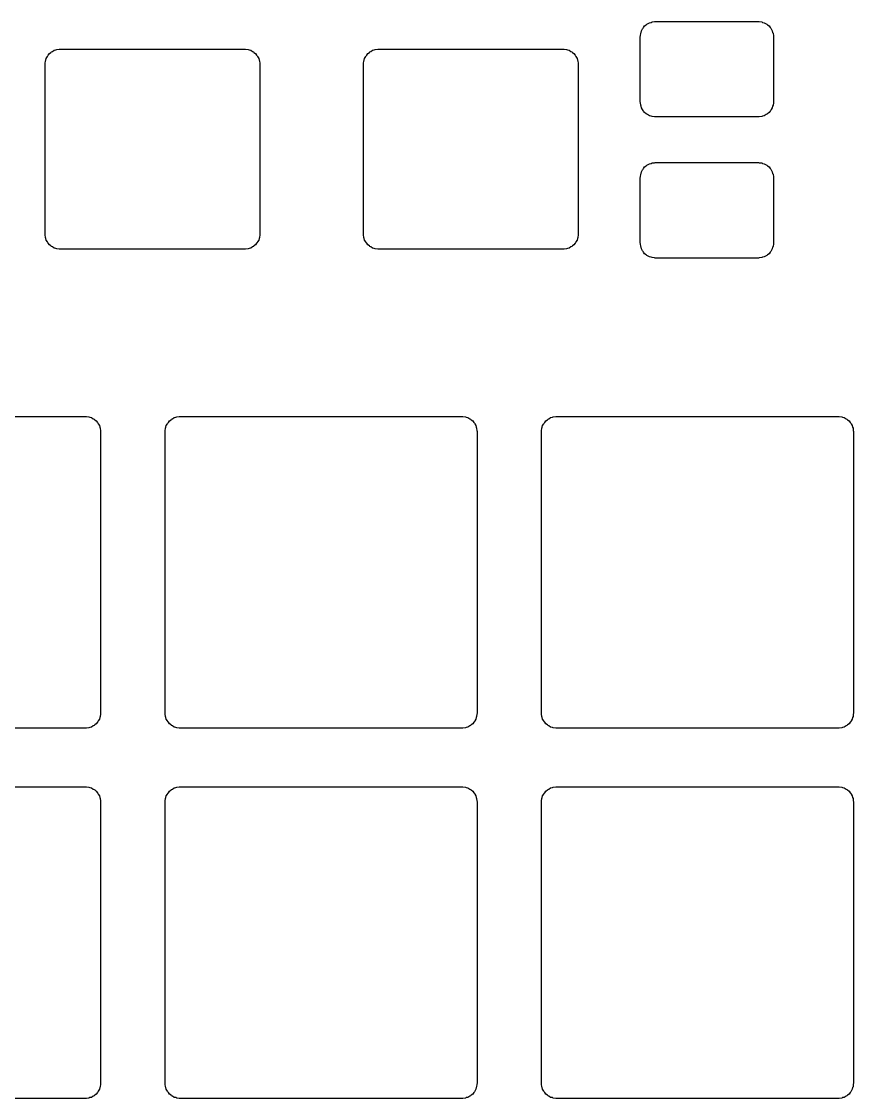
# Model space of a CAD drawing. Extents: x 0.07 to 1.94, y 0.07 to 1.53.
# Drawn here: x 0.951 to 1.393, y 0.15 to 0.723 of the extents above; entities that cross this region are included whole.
import ezdxf

# ---------------------------------------------------------------- set-up
doc = ezdxf.new("R2010")
doc.units = 0
doc.header["$MEASUREMENT"] = 0
doc.layers.add('BLACK', color=7, linetype='CONTINUOUS')

msp = doc.modelspace()

# ---------------------------------------------------------------- linework, layer by layer
at = {"layer": 'BLACK', "linetype": 'CONTINUOUS'}
for p, q in [((1.28309, 0.72144), (1.28353, 0.72163)), ((1.28353, 0.72163), (1.28449, 0.72227)), ((1.28449, 0.72227), (1.28538, 0.72245)), ((1.28538, 0.72245), (1.28584, 0.72266)), ((1.28584, 0.72266), (1.28718, 0.72281)), ((1.28718, 0.72281), (1.2875, 0.72287)), ((1.2875, 0.72287), (1.3425, 0.72287)), ((1.3425, 0.72287), (1.34282, 0.72281)), ((1.34282, 0.72281), (1.34416, 0.72266)), ((1.34416, 0.72266), (1.34462, 0.72245)), ((1.34462, 0.72245), (1.34551, 0.72227)), ((1.34551, 0.72227), (1.34647, 0.72163)), ((1.34647, 0.72163), (1.34691, 0.72144)), ((1.27969, 0.71532), (1.27984, 0.71666)), ((1.27984, 0.71666), (1.28005, 0.71712)), ((1.28005, 0.71712), (1.28023, 0.71801)), ((1.28023, 0.71801), (1.28087, 0.71897)), ((1.28087, 0.71897), (1.28106, 0.71941)), ((1.28106, 0.71941), (1.28136, 0.71971)), ((1.28136, 0.71971), (1.28193, 0.72057)), ((1.28193, 0.72057), (1.28279, 0.72114)), ((1.28279, 0.72114), (1.28309, 0.72144)), ((1.34691, 0.72144), (1.34721, 0.72114)), ((1.34721, 0.72114), (1.34807, 0.72057)), ((1.34807, 0.72057), (1.34864, 0.71971)), ((1.34864, 0.71971), (1.34894, 0.71941)), ((1.34894, 0.71941), (1.34913, 0.71897)), ((1.34913, 0.71897), (1.34977, 0.71801)), ((1.34977, 0.71801), (1.34995, 0.71712)), ((1.34995, 0.71712), (1.35016, 0.71666)), ((1.35016, 0.71666), (1.35031, 0.71532)), ((1.27963, 0.715), (1.27969, 0.71532)), ((1.27963, 0.68), (1.27963, 0.715)), ((1.35031, 0.71532), (1.35037, 0.715)), ((1.35037, 0.715), (1.35037, 0.68)), ((0.96457, 0.70427), (0.96476, 0.70471)), ((0.96476, 0.70471), (0.96506, 0.70501)), ((0.96506, 0.70501), (0.96563, 0.70587)), ((0.96563, 0.70587), (0.96649, 0.70644)), ((0.96649, 0.70644), (0.96679, 0.70674)), ((0.96679, 0.70674), (0.96723, 0.70693)), ((0.96723, 0.70693), (0.96819, 0.70757)), ((0.96819, 0.70757), (0.96908, 0.70775)), ((0.96908, 0.70775), (0.96954, 0.70796)), ((0.96954, 0.70796), (0.97088, 0.70811)), ((0.97088, 0.70811), (0.9712, 0.70817)), ((0.9712, 0.70817), (1.0696, 0.70817)), ((1.0696, 0.70817), (1.06992, 0.70811)), ((1.06992, 0.70811), (1.07126, 0.70796)), ((1.07126, 0.70796), (1.07172, 0.70775)), ((1.07172, 0.70775), (1.07261, 0.70757)), ((1.07261, 0.70757), (1.07357, 0.70693)), ((1.07357, 0.70693), (1.07401, 0.70674)), ((1.07401, 0.70674), (1.07431, 0.70644)), ((1.07431, 0.70644), (1.07517, 0.70587)), ((1.07517, 0.70587), (1.07574, 0.70501)), ((1.07574, 0.70501), (1.07604, 0.70471)), ((1.07604, 0.70471), (1.07623, 0.70427)), ((1.13377, 0.70427), (1.13396, 0.70471)), ((1.13396, 0.70471), (1.13426, 0.70501)), ((1.13426, 0.70501), (1.13483, 0.70587)), ((1.13483, 0.70587), (1.13569, 0.70644)), ((1.13569, 0.70644), (1.13599, 0.70674)), ((1.13599, 0.70674), (1.13643, 0.70693)), ((1.13643, 0.70693), (1.13739, 0.70757)), ((1.13739, 0.70757), (1.13828, 0.70775)), ((1.13828, 0.70775), (1.13874, 0.70796)), ((1.13874, 0.70796), (1.14008, 0.70811)), ((1.14008, 0.70811), (1.1404, 0.70817)), ((1.1404, 0.70817), (1.2388, 0.70817)), ((1.2388, 0.70817), (1.23912, 0.70811)), ((1.23912, 0.70811), (1.24046, 0.70796)), ((1.24046, 0.70796), (1.24092, 0.70775)), ((1.24092, 0.70775), (1.24181, 0.70757)), ((1.24181, 0.70757), (1.24277, 0.70693)), ((1.24277, 0.70693), (1.24321, 0.70674)), ((1.24321, 0.70674), (1.24351, 0.70644)), ((1.24351, 0.70644), (1.24437, 0.70587)), ((1.24437, 0.70587), (1.24494, 0.70501)), ((1.24494, 0.70501), (1.24524, 0.70471)), ((1.24524, 0.70471), (1.24543, 0.70427)), ((0.96333, 0.7003), (0.96339, 0.70062)), ((0.96333, 0.6097), (0.96333, 0.7003)), ((0.96339, 0.70062), (0.96354, 0.70196)), ((0.96354, 0.70196), (0.96375, 0.70242)), ((0.96375, 0.70242), (0.96393, 0.70331)), ((0.96393, 0.70331), (0.96457, 0.70427)), ((1.07623, 0.70427), (1.07687, 0.70331)), ((1.07687, 0.70331), (1.07705, 0.70242)), ((1.07705, 0.70242), (1.07726, 0.70196)), ((1.07726, 0.70196), (1.07741, 0.70062)), ((1.07741, 0.70062), (1.07747, 0.7003)), ((1.07747, 0.7003), (1.07747, 0.6097)), ((1.13253, 0.7003), (1.13259, 0.70062)), ((1.13253, 0.6097), (1.13253, 0.7003)), ((1.13259, 0.70062), (1.13274, 0.70196)), ((1.13274, 0.70196), (1.13295, 0.70242)), ((1.13295, 0.70242), (1.13313, 0.70331)), ((1.13313, 0.70331), (1.13377, 0.70427)), ((1.24543, 0.70427), (1.24607, 0.70331)), ((1.24607, 0.70331), (1.24625, 0.70242)), ((1.24625, 0.70242), (1.24646, 0.70196)), ((1.24646, 0.70196), (1.24661, 0.70062)), ((1.24661, 0.70062), (1.24667, 0.7003)), ((1.24667, 0.7003), (1.24667, 0.6097)), ((1.27969, 0.67968), (1.27963, 0.68)), ((1.27984, 0.67834), (1.27969, 0.67968)), ((1.28005, 0.67788), (1.27984, 0.67834)), ((1.28023, 0.67699), (1.28005, 0.67788)), ((1.28087, 0.67603), (1.28023, 0.67699)), ((1.28106, 0.67559), (1.28087, 0.67603)), ((1.34913, 0.67603), (1.34894, 0.67559)), ((1.34977, 0.67699), (1.34913, 0.67603)), ((1.34995, 0.67788), (1.34977, 0.67699)), ((1.35016, 0.67834), (1.34995, 0.67788)), ((1.35031, 0.67968), (1.35016, 0.67834)), ((1.35037, 0.68), (1.35031, 0.67968)), ((1.28136, 0.67529), (1.28106, 0.67559)), ((1.28193, 0.67443), (1.28136, 0.67529)), ((1.28279, 0.67386), (1.28193, 0.67443)), ((1.28309, 0.67356), (1.28279, 0.67386)), ((1.28353, 0.67337), (1.28309, 0.67356)), ((1.28449, 0.67273), (1.28353, 0.67337)), ((1.28538, 0.67255), (1.28449, 0.67273)), ((1.28584, 0.67234), (1.28538, 0.67255)), ((1.28718, 0.67219), (1.28584, 0.67234)), ((1.2875, 0.67213), (1.28718, 0.67219)), ((1.28773, 0.67213), (1.2875, 0.67213)), ((1.34227, 0.67213), (1.28773, 0.67213)), ((1.3425, 0.67213), (1.34227, 0.67213)), ((1.34282, 0.67219), (1.3425, 0.67213)), ((1.34416, 0.67234), (1.34282, 0.67219)), ((1.34462, 0.67255), (1.34416, 0.67234)), ((1.34551, 0.67273), (1.34462, 0.67255)), ((1.34647, 0.67337), (1.34551, 0.67273)), ((1.34691, 0.67356), (1.34647, 0.67337)), ((1.34721, 0.67386), (1.34691, 0.67356)), ((1.34807, 0.67443), (1.34721, 0.67386)), ((1.34864, 0.67529), (1.34807, 0.67443)), ((1.34894, 0.67559), (1.34864, 0.67529)), ((1.28353, 0.64663), (1.28449, 0.64727)), ((1.28449, 0.64727), (1.28538, 0.64745)), ((1.28538, 0.64745), (1.28584, 0.64766)), ((1.28584, 0.64766), (1.28718, 0.64781)), ((1.28718, 0.64781), (1.2875, 0.64787)), ((1.2875, 0.64787), (1.3425, 0.64787)), ((1.3425, 0.64787), (1.34282, 0.64781)), ((1.34282, 0.64781), (1.34416, 0.64766)), ((1.34416, 0.64766), (1.34462, 0.64745)), ((1.34462, 0.64745), (1.34551, 0.64727)), ((1.34551, 0.64727), (1.34647, 0.64663)), ((1.27969, 0.64032), (1.27984, 0.64166)), ((1.27984, 0.64166), (1.28005, 0.64212)), ((1.28005, 0.64212), (1.28023, 0.64301)), ((1.28023, 0.64301), (1.28087, 0.64397)), ((1.28087, 0.64397), (1.28106, 0.64441)), ((1.28106, 0.64441), (1.28136, 0.64471)), ((1.28136, 0.64471), (1.28193, 0.64557)), ((1.28193, 0.64557), (1.28279, 0.64614)), ((1.28279, 0.64614), (1.28309, 0.64644)), ((1.28309, 0.64644), (1.28353, 0.64663)), ((1.34647, 0.64663), (1.34691, 0.64644)), ((1.34691, 0.64644), (1.34721, 0.64614)), ((1.34721, 0.64614), (1.34807, 0.64557)), ((1.34807, 0.64557), (1.34864, 0.64471)), ((1.34864, 0.64471), (1.34894, 0.64441)), ((1.34894, 0.64441), (1.34913, 0.64397)), ((1.34913, 0.64397), (1.34977, 0.64301)), ((1.34977, 0.64301), (1.34995, 0.64212)), ((1.34995, 0.64212), (1.35016, 0.64166)), ((1.35016, 0.64166), (1.35031, 0.64032)), ((1.27963, 0.64), (1.27969, 0.64032)), ((1.27963, 0.605), (1.27963, 0.64)), ((1.35031, 0.64032), (1.35037, 0.64)), ((1.35037, 0.64), (1.35037, 0.605)), ((0.96339, 0.60938), (0.96333, 0.6097)), ((0.96354, 0.60804), (0.96339, 0.60938)), ((0.96375, 0.60758), (0.96354, 0.60804)), ((0.96393, 0.60669), (0.96375, 0.60758)), ((1.07705, 0.60758), (1.07687, 0.60669)), ((1.07726, 0.60804), (1.07705, 0.60758)), ((1.07741, 0.60938), (1.07726, 0.60804)), ((1.07747, 0.6097), (1.07741, 0.60938)), ((1.13259, 0.60938), (1.13253, 0.6097)), ((1.13274, 0.60804), (1.13259, 0.60938)), ((1.13295, 0.60758), (1.13274, 0.60804)), ((1.13313, 0.60669), (1.13295, 0.60758)), ((1.24625, 0.60758), (1.24607, 0.60669)), ((1.24646, 0.60804), (1.24625, 0.60758)), ((1.24661, 0.60938), (1.24646, 0.60804)), ((1.24667, 0.6097), (1.24661, 0.60938)), ((0.96457, 0.60573), (0.96393, 0.60669)), ((0.96476, 0.60529), (0.96457, 0.60573)), ((0.96506, 0.60499), (0.96476, 0.60529)), ((0.96563, 0.60413), (0.96506, 0.60499)), ((0.96649, 0.60356), (0.96563, 0.60413)), ((0.96679, 0.60326), (0.96649, 0.60356)), ((0.96723, 0.60307), (0.96679, 0.60326)), ((0.96819, 0.60243), (0.96723, 0.60307)), ((0.96908, 0.60225), (0.96819, 0.60243)), ((0.96954, 0.60204), (0.96908, 0.60225)), ((0.97088, 0.60189), (0.96954, 0.60204)), ((0.9712, 0.60183), (0.97088, 0.60189)), ((0.97143, 0.60183), (0.9712, 0.60183)), ((1.06937, 0.60183), (0.97143, 0.60183)), ((1.0696, 0.60183), (1.06937, 0.60183)), ((1.06992, 0.60189), (1.0696, 0.60183)), ((1.07126, 0.60204), (1.06992, 0.60189)), ((1.07172, 0.60225), (1.07126, 0.60204)), ((1.07261, 0.60243), (1.07172, 0.60225)), ((1.07357, 0.60307), (1.07261, 0.60243)), ((1.07401, 0.60326), (1.07357, 0.60307)), ((1.07431, 0.60356), (1.07401, 0.60326)), ((1.07517, 0.60413), (1.07431, 0.60356)), ((1.07574, 0.60499), (1.07517, 0.60413)), ((1.07604, 0.60529), (1.07574, 0.60499)), ((1.07623, 0.60573), (1.07604, 0.60529)), ((1.07687, 0.60669), (1.07623, 0.60573)), ((1.13377, 0.60573), (1.13313, 0.60669)), ((1.13396, 0.60529), (1.13377, 0.60573)), ((1.13426, 0.60499), (1.13396, 0.60529)), ((1.13483, 0.60413), (1.13426, 0.60499)), ((1.13569, 0.60356), (1.13483, 0.60413)), ((1.13599, 0.60326), (1.13569, 0.60356)), ((1.13643, 0.60307), (1.13599, 0.60326)), ((1.13739, 0.60243), (1.13643, 0.60307)), ((1.13828, 0.60225), (1.13739, 0.60243)), ((1.13874, 0.60204), (1.13828, 0.60225)), ((1.14008, 0.60189), (1.13874, 0.60204)), ((1.1404, 0.60183), (1.14008, 0.60189)), ((1.14063, 0.60183), (1.1404, 0.60183)), ((1.23857, 0.60183), (1.14063, 0.60183)), ((1.2388, 0.60183), (1.23857, 0.60183)), ((1.23912, 0.60189), (1.2388, 0.60183)), ((1.24046, 0.60204), (1.23912, 0.60189)), ((1.24092, 0.60225), (1.24046, 0.60204)), ((1.24181, 0.60243), (1.24092, 0.60225)), ((1.24277, 0.60307), (1.24181, 0.60243)), ((1.24321, 0.60326), (1.24277, 0.60307)), ((1.24351, 0.60356), (1.24321, 0.60326)), ((1.24437, 0.60413), (1.24351, 0.60356)), ((1.24494, 0.60499), (1.24437, 0.60413)), ((1.24524, 0.60529), (1.24494, 0.60499)), ((1.24543, 0.60573), (1.24524, 0.60529)), ((1.24607, 0.60669), (1.24543, 0.60573)), ((1.27969, 0.60468), (1.27963, 0.605)), ((1.27984, 0.60334), (1.27969, 0.60468)), ((1.28005, 0.60288), (1.27984, 0.60334)), ((1.28023, 0.60199), (1.28005, 0.60288)), ((1.28087, 0.60103), (1.28023, 0.60199)), ((1.34977, 0.60199), (1.34913, 0.60103)), ((1.34995, 0.60288), (1.34977, 0.60199)), ((1.35016, 0.60334), (1.34995, 0.60288)), ((1.35031, 0.60468), (1.35016, 0.60334)), ((1.35037, 0.605), (1.35031, 0.60468)), ((1.28106, 0.60059), (1.28087, 0.60103)), ((1.28136, 0.60029), (1.28106, 0.60059)), ((1.28193, 0.59943), (1.28136, 0.60029)), ((1.28279, 0.59886), (1.28193, 0.59943)), ((1.28309, 0.59856), (1.28279, 0.59886)), ((1.28353, 0.59837), (1.28309, 0.59856)), ((1.28449, 0.59773), (1.28353, 0.59837)), ((1.28538, 0.59755), (1.28449, 0.59773)), ((1.28584, 0.59734), (1.28538, 0.59755)), ((1.28718, 0.59719), (1.28584, 0.59734)), ((1.2875, 0.59713), (1.28718, 0.59719)), ((1.28773, 0.59713), (1.2875, 0.59713)), ((1.34227, 0.59713), (1.28773, 0.59713)), ((1.3425, 0.59713), (1.34227, 0.59713)), ((1.34282, 0.59719), (1.3425, 0.59713)), ((1.34416, 0.59734), (1.34282, 0.59719)), ((1.34462, 0.59755), (1.34416, 0.59734)), ((1.34551, 0.59773), (1.34462, 0.59755)), ((1.34647, 0.59837), (1.34551, 0.59773)), ((1.34691, 0.59856), (1.34647, 0.59837)), ((1.34721, 0.59886), (1.34691, 0.59856)), ((1.34807, 0.59943), (1.34721, 0.59886)), ((1.34864, 0.60029), (1.34807, 0.59943)), ((1.34894, 0.60059), (1.34864, 0.60029)), ((1.34913, 0.60103), (1.34894, 0.60059)), ((0.835, 0.51287), (0.985, 0.51287)), ((0.985, 0.51287), (0.98532, 0.51281)), ((0.98532, 0.51281), (0.98666, 0.51266)), ((0.98666, 0.51266), (0.98712, 0.51245)), ((0.98712, 0.51245), (0.98801, 0.51227)), ((0.98801, 0.51227), (0.98897, 0.51163)), ((0.98897, 0.51163), (0.98941, 0.51144)), ((0.98941, 0.51144), (0.98971, 0.51114)), ((0.98971, 0.51114), (0.99057, 0.51057)), ((0.99057, 0.51057), (0.99114, 0.50971)), ((0.99114, 0.50971), (0.99144, 0.50941)), ((1.02856, 0.50941), (1.02886, 0.50971)), ((1.02886, 0.50971), (1.02943, 0.51057)), ((1.02943, 0.51057), (1.03029, 0.51114)), ((1.03029, 0.51114), (1.03059, 0.51144)), ((1.03059, 0.51144), (1.03103, 0.51163)), ((1.03103, 0.51163), (1.03199, 0.51227)), ((1.03199, 0.51227), (1.03288, 0.51245)), ((1.03288, 0.51245), (1.03334, 0.51266)), ((1.03334, 0.51266), (1.03468, 0.51281)), ((1.03468, 0.51281), (1.035, 0.51287)), ((1.035, 0.51287), (1.185, 0.51287)), ((1.185, 0.51287), (1.18532, 0.51281)), ((1.18532, 0.51281), (1.18666, 0.51266)), ((1.18666, 0.51266), (1.18712, 0.51245)), ((1.18712, 0.51245), (1.18801, 0.51227)), ((1.18801, 0.51227), (1.18897, 0.51163)), ((1.18897, 0.51163), (1.18941, 0.51144)), ((1.18941, 0.51144), (1.18971, 0.51114)), ((1.18971, 0.51114), (1.19057, 0.51057)), ((1.19057, 0.51057), (1.19114, 0.50971)), ((1.19114, 0.50971), (1.19144, 0.50941)), ((1.22856, 0.50941), (1.22886, 0.50971)), ((1.22886, 0.50971), (1.22943, 0.51057)), ((1.22943, 0.51057), (1.23029, 0.51114)), ((1.23029, 0.51114), (1.23059, 0.51144)), ((1.23059, 0.51144), (1.23103, 0.51163)), ((1.23103, 0.51163), (1.23199, 0.51227)), ((1.23199, 0.51227), (1.23288, 0.51245)), ((1.23288, 0.51245), (1.23334, 0.51266)), ((1.23334, 0.51266), (1.23468, 0.51281)), ((1.23468, 0.51281), (1.235, 0.51287)), ((1.235, 0.51287), (1.385, 0.51287)), ((1.385, 0.51287), (1.38532, 0.51281)), ((1.38532, 0.51281), (1.38666, 0.51266)), ((1.38666, 0.51266), (1.38712, 0.51245)), ((1.38712, 0.51245), (1.38801, 0.51227)), ((1.38801, 0.51227), (1.38897, 0.51163)), ((1.38897, 0.51163), (1.38941, 0.51144)), ((1.38941, 0.51144), (1.38971, 0.51114)), ((1.38971, 0.51114), (1.39057, 0.51057)), ((1.39057, 0.51057), (1.39114, 0.50971)), ((1.39114, 0.50971), (1.39144, 0.50941)), ((0.99144, 0.50941), (0.99163, 0.50897)), ((0.99163, 0.50897), (0.99227, 0.50801)), ((0.99227, 0.50801), (0.99245, 0.50712)), ((0.99245, 0.50712), (0.99266, 0.50666)), ((0.99266, 0.50666), (0.99281, 0.50532)), ((0.99281, 0.50532), (0.99287, 0.505)), ((0.99287, 0.505), (0.99287, 0.355)), ((1.02713, 0.505), (1.02719, 0.50532)), ((1.02713, 0.355), (1.02713, 0.505)), ((1.02719, 0.50532), (1.02734, 0.50666)), ((1.02734, 0.50666), (1.02755, 0.50712)), ((1.02755, 0.50712), (1.02773, 0.50801)), ((1.02773, 0.50801), (1.02837, 0.50897)), ((1.02837, 0.50897), (1.02856, 0.50941)), ((1.19144, 0.50941), (1.19163, 0.50897)), ((1.19163, 0.50897), (1.19227, 0.50801)), ((1.19227, 0.50801), (1.19245, 0.50712)), ((1.19245, 0.50712), (1.19266, 0.50666)), ((1.19266, 0.50666), (1.19281, 0.50532)), ((1.19281, 0.50532), (1.19287, 0.505)), ((1.19287, 0.505), (1.19287, 0.355)), ((1.22713, 0.505), (1.22719, 0.50532)), ((1.22713, 0.355), (1.22713, 0.505)), ((1.22719, 0.50532), (1.22734, 0.50666)), ((1.22734, 0.50666), (1.22755, 0.50712)), ((1.22755, 0.50712), (1.22773, 0.50801)), ((1.22773, 0.50801), (1.22837, 0.50897)), ((1.22837, 0.50897), (1.22856, 0.50941)), ((1.39144, 0.50941), (1.39163, 0.50897)), ((1.39163, 0.50897), (1.39227, 0.50801)), ((1.39227, 0.50801), (1.39245, 0.50712)), ((1.39245, 0.50712), (1.39266, 0.50666)), ((1.39266, 0.50666), (1.39281, 0.50532)), ((1.39281, 0.50532), (1.39287, 0.505)), ((1.39287, 0.505), (1.39287, 0.355)), ((0.99057, 0.34943), (0.98971, 0.34886)), ((0.99114, 0.35029), (0.99057, 0.34943)), ((0.99144, 0.35059), (0.99114, 0.35029)), ((0.99163, 0.35103), (0.99144, 0.35059)), ((0.99227, 0.35199), (0.99163, 0.35103)), ((0.99245, 0.35288), (0.99227, 0.35199)), ((0.99266, 0.35334), (0.99245, 0.35288)), ((0.99281, 0.35468), (0.99266, 0.35334)), ((0.99287, 0.355), (0.99281, 0.35468)), ((1.02719, 0.35468), (1.02713, 0.355)), ((1.02734, 0.35334), (1.02719, 0.35468)), ((1.02755, 0.35288), (1.02734, 0.35334)), ((1.02773, 0.35199), (1.02755, 0.35288)), ((1.02837, 0.35103), (1.02773, 0.35199)), ((1.02856, 0.35059), (1.02837, 0.35103)), ((1.02886, 0.35029), (1.02856, 0.35059)), ((1.02943, 0.34943), (1.02886, 0.35029)), ((1.03029, 0.34886), (1.02943, 0.34943)), ((1.19057, 0.34943), (1.18971, 0.34886)), ((1.19114, 0.35029), (1.19057, 0.34943)), ((1.19144, 0.35059), (1.19114, 0.35029)), ((1.19163, 0.35103), (1.19144, 0.35059)), ((1.19227, 0.35199), (1.19163, 0.35103)), ((1.19245, 0.35288), (1.19227, 0.35199)), ((1.19266, 0.35334), (1.19245, 0.35288)), ((1.19281, 0.35468), (1.19266, 0.35334)), ((1.19287, 0.355), (1.19281, 0.35468)), ((1.22719, 0.35468), (1.22713, 0.355)), ((1.22734, 0.35334), (1.22719, 0.35468)), ((1.22755, 0.35288), (1.22734, 0.35334)), ((1.22773, 0.35199), (1.22755, 0.35288)), ((1.22837, 0.35103), (1.22773, 0.35199)), ((1.22856, 0.35059), (1.22837, 0.35103)), ((1.22886, 0.35029), (1.22856, 0.35059)), ((1.22943, 0.34943), (1.22886, 0.35029)), ((1.23029, 0.34886), (1.22943, 0.34943)), ((1.39057, 0.34943), (1.38971, 0.34886)), ((1.39114, 0.35029), (1.39057, 0.34943)), ((1.39144, 0.35059), (1.39114, 0.35029)), ((1.39163, 0.35103), (1.39144, 0.35059)), ((1.39227, 0.35199), (1.39163, 0.35103)), ((1.39245, 0.35288), (1.39227, 0.35199)), ((1.39266, 0.35334), (1.39245, 0.35288)), ((1.39281, 0.35468), (1.39266, 0.35334)), ((1.39287, 0.355), (1.39281, 0.35468)), ((0.98477, 0.34713), (0.83523, 0.34713)), ((0.985, 0.34713), (0.98477, 0.34713)), ((0.98532, 0.34719), (0.985, 0.34713)), ((0.98666, 0.34734), (0.98532, 0.34719)), ((0.98712, 0.34755), (0.98666, 0.34734)), ((0.98801, 0.34773), (0.98712, 0.34755)), ((0.98897, 0.34837), (0.98801, 0.34773)), ((0.98941, 0.34856), (0.98897, 0.34837)), ((0.98971, 0.34886), (0.98941, 0.34856)), ((1.03059, 0.34856), (1.03029, 0.34886)), ((1.03103, 0.34837), (1.03059, 0.34856)), ((1.03199, 0.34773), (1.03103, 0.34837)), ((1.03288, 0.34755), (1.03199, 0.34773)), ((1.03334, 0.34734), (1.03288, 0.34755)), ((1.03468, 0.34719), (1.03334, 0.34734)), ((1.035, 0.34713), (1.03468, 0.34719)), ((1.03523, 0.34713), (1.035, 0.34713)), ((1.18477, 0.34713), (1.03523, 0.34713)), ((1.185, 0.34713), (1.18477, 0.34713)), ((1.18532, 0.34719), (1.185, 0.34713)), ((1.18666, 0.34734), (1.18532, 0.34719)), ((1.18712, 0.34755), (1.18666, 0.34734)), ((1.18801, 0.34773), (1.18712, 0.34755)), ((1.18897, 0.34837), (1.18801, 0.34773)), ((1.18941, 0.34856), (1.18897, 0.34837)), ((1.18971, 0.34886), (1.18941, 0.34856)), ((1.23059, 0.34856), (1.23029, 0.34886)), ((1.23103, 0.34837), (1.23059, 0.34856)), ((1.23199, 0.34773), (1.23103, 0.34837)), ((1.23288, 0.34755), (1.23199, 0.34773)), ((1.23334, 0.34734), (1.23288, 0.34755)), ((1.23468, 0.34719), (1.23334, 0.34734)), ((1.235, 0.34713), (1.23468, 0.34719)), ((1.23523, 0.34713), (1.235, 0.34713)), ((1.38477, 0.34713), (1.23523, 0.34713)), ((1.385, 0.34713), (1.38477, 0.34713)), ((1.38532, 0.34719), (1.385, 0.34713)), ((1.38666, 0.34734), (1.38532, 0.34719)), ((1.38712, 0.34755), (1.38666, 0.34734)), ((1.38801, 0.34773), (1.38712, 0.34755)), ((1.38897, 0.34837), (1.38801, 0.34773)), ((1.38941, 0.34856), (1.38897, 0.34837)), ((1.38971, 0.34886), (1.38941, 0.34856)), ((0.835, 0.31602), (0.985, 0.31602)), ((0.985, 0.31602), (0.98532, 0.31596)), ((0.98532, 0.31596), (0.98666, 0.3158)), ((0.98666, 0.3158), (0.98712, 0.3156)), ((0.98712, 0.3156), (0.98801, 0.31542)), ((0.98801, 0.31542), (0.98897, 0.31478)), ((1.03103, 0.31478), (1.03199, 0.31542)), ((1.03199, 0.31542), (1.03288, 0.3156)), ((1.03288, 0.3156), (1.03334, 0.3158)), ((1.03334, 0.3158), (1.03468, 0.31596)), ((1.03468, 0.31596), (1.035, 0.31602)), ((1.035, 0.31602), (1.185, 0.31602)), ((1.185, 0.31602), (1.18532, 0.31596)), ((1.18532, 0.31596), (1.18666, 0.3158)), ((1.18666, 0.3158), (1.18712, 0.3156)), ((1.18712, 0.3156), (1.18801, 0.31542)), ((1.18801, 0.31542), (1.18897, 0.31478)), ((1.23103, 0.31478), (1.23199, 0.31542)), ((1.23199, 0.31542), (1.23288, 0.3156)), ((1.23288, 0.3156), (1.23334, 0.3158)), ((1.23334, 0.3158), (1.23468, 0.31596)), ((1.23468, 0.31596), (1.235, 0.31602)), ((1.235, 0.31602), (1.385, 0.31602)), ((1.385, 0.31602), (1.38532, 0.31596)), ((1.38532, 0.31596), (1.38666, 0.3158)), ((1.38666, 0.3158), (1.38712, 0.3156)), ((1.38712, 0.3156), (1.38801, 0.31542)), ((1.38801, 0.31542), (1.38897, 0.31478)), ((0.98897, 0.31478), (0.98941, 0.31459)), ((0.98941, 0.31459), (0.98971, 0.31429)), ((0.98971, 0.31429), (0.99057, 0.31372)), ((0.99057, 0.31372), (0.99114, 0.31286)), ((0.99114, 0.31286), (0.99144, 0.31256)), ((0.99144, 0.31256), (0.99163, 0.31212)), ((0.99163, 0.31212), (0.99227, 0.31116)), ((0.99227, 0.31116), (0.99245, 0.31027)), ((0.99245, 0.31027), (0.99266, 0.30981)), ((0.99266, 0.30981), (0.99281, 0.30847)), ((1.02719, 0.30847), (1.02734, 0.30981)), ((1.02734, 0.30981), (1.02755, 0.31027)), ((1.02755, 0.31027), (1.02773, 0.31116)), ((1.02773, 0.31116), (1.02837, 0.31212)), ((1.02837, 0.31212), (1.02856, 0.31256)), ((1.02856, 0.31256), (1.02886, 0.31286)), ((1.02886, 0.31286), (1.02943, 0.31372)), ((1.02943, 0.31372), (1.03029, 0.31429)), ((1.03029, 0.31429), (1.03059, 0.31459)), ((1.03059, 0.31459), (1.03103, 0.31478)), ((1.18897, 0.31478), (1.18941, 0.31459)), ((1.18941, 0.31459), (1.18971, 0.31429)), ((1.18971, 0.31429), (1.19057, 0.31372)), ((1.19057, 0.31372), (1.19114, 0.31286)), ((1.19114, 0.31286), (1.19144, 0.31256)), ((1.19144, 0.31256), (1.19163, 0.31212)), ((1.19163, 0.31212), (1.19227, 0.31116)), ((1.19227, 0.31116), (1.19245, 0.31027)), ((1.19245, 0.31027), (1.19266, 0.30981)), ((1.19266, 0.30981), (1.19281, 0.30847)), ((1.22719, 0.30847), (1.22734, 0.30981)), ((1.22734, 0.30981), (1.22755, 0.31027)), ((1.22755, 0.31027), (1.22773, 0.31116)), ((1.22773, 0.31116), (1.22837, 0.31212)), ((1.22837, 0.31212), (1.22856, 0.31256)), ((1.22856, 0.31256), (1.22886, 0.31286)), ((1.22886, 0.31286), (1.22943, 0.31372)), ((1.22943, 0.31372), (1.23029, 0.31429)), ((1.23029, 0.31429), (1.23059, 0.31459)), ((1.23059, 0.31459), (1.23103, 0.31478)), ((1.38897, 0.31478), (1.38941, 0.31459)), ((1.38941, 0.31459), (1.38971, 0.31429)), ((1.38971, 0.31429), (1.39057, 0.31372)), ((1.39057, 0.31372), (1.39114, 0.31286)), ((1.39114, 0.31286), (1.39144, 0.31256)), ((1.39144, 0.31256), (1.39163, 0.31212)), ((1.39163, 0.31212), (1.39227, 0.31116)), ((1.39227, 0.31116), (1.39245, 0.31027)), ((1.39245, 0.31027), (1.39266, 0.30981)), ((1.39266, 0.30981), (1.39281, 0.30847)), ((0.99281, 0.30847), (0.99287, 0.30815)), ((0.99287, 0.30815), (0.99287, 0.15815)), ((1.02713, 0.30815), (1.02719, 0.30847)), ((1.02713, 0.15815), (1.02713, 0.30815)), ((1.19281, 0.30847), (1.19287, 0.30815)), ((1.19287, 0.30815), (1.19287, 0.15815)), ((1.22713, 0.30815), (1.22719, 0.30847)), ((1.22713, 0.15815), (1.22713, 0.30815)), ((1.39281, 0.30847), (1.39287, 0.30815)), ((1.39287, 0.30815), (1.39287, 0.15815)), ((0.99227, 0.15514), (0.99163, 0.15418)), ((0.99245, 0.15603), (0.99227, 0.15514)), ((0.99266, 0.15649), (0.99245, 0.15603)), ((0.99281, 0.15783), (0.99266, 0.15649)), ((0.99287, 0.15815), (0.99281, 0.15783)), ((1.02719, 0.15783), (1.02713, 0.15815)), ((1.02734, 0.15649), (1.02719, 0.15783)), ((1.02755, 0.15603), (1.02734, 0.15649)), ((1.02773, 0.15514), (1.02755, 0.15603)), ((1.02837, 0.15418), (1.02773, 0.15514)), ((1.19227, 0.15514), (1.19163, 0.15418)), ((1.19245, 0.15603), (1.19227, 0.15514)), ((1.19266, 0.15649), (1.19245, 0.15603)), ((1.19281, 0.15783), (1.19266, 0.15649)), ((1.19287, 0.15815), (1.19281, 0.15783)), ((1.22719, 0.15783), (1.22713, 0.15815)), ((1.22734, 0.15649), (1.22719, 0.15783)), ((1.22755, 0.15603), (1.22734, 0.15649)), ((1.22773, 0.15514), (1.22755, 0.15603)), ((1.22837, 0.15418), (1.22773, 0.15514)), ((1.39227, 0.15514), (1.39163, 0.15418)), ((1.39245, 0.15603), (1.39227, 0.15514)), ((1.39266, 0.15649), (1.39245, 0.15603)), ((1.39281, 0.15783), (1.39266, 0.15649)), ((1.39287, 0.15815), (1.39281, 0.15783)), ((0.98477, 0.15028), (0.83523, 0.15028)), ((0.985, 0.15028), (0.98477, 0.15028)), ((0.98532, 0.15034), (0.985, 0.15028)), ((0.98666, 0.15049), (0.98532, 0.15034)), ((0.98712, 0.1507), (0.98666, 0.15049)), ((0.98801, 0.15087), (0.98712, 0.1507)), ((0.98897, 0.15152), (0.98801, 0.15087)), ((0.98941, 0.15171), (0.98897, 0.15152)), ((0.98971, 0.15201), (0.98941, 0.15171)), ((0.99057, 0.15258), (0.98971, 0.15201)), ((0.99114, 0.15344), (0.99057, 0.15258)), ((0.99144, 0.15374), (0.99114, 0.15344)), ((0.99163, 0.15418), (0.99144, 0.15374)), ((1.02856, 0.15374), (1.02837, 0.15418)), ((1.02886, 0.15344), (1.02856, 0.15374)), ((1.02943, 0.15258), (1.02886, 0.15344)), ((1.03029, 0.15201), (1.02943, 0.15258)), ((1.03059, 0.15171), (1.03029, 0.15201)), ((1.03103, 0.15152), (1.03059, 0.15171)), ((1.03199, 0.15087), (1.03103, 0.15152)), ((1.03288, 0.1507), (1.03199, 0.15087)), ((1.03334, 0.15049), (1.03288, 0.1507)), ((1.03468, 0.15034), (1.03334, 0.15049)), ((1.035, 0.15028), (1.03468, 0.15034)), ((1.03523, 0.15028), (1.035, 0.15028)), ((1.18477, 0.15028), (1.03523, 0.15028)), ((1.185, 0.15028), (1.18477, 0.15028)), ((1.18532, 0.15034), (1.185, 0.15028)), ((1.18666, 0.15049), (1.18532, 0.15034)), ((1.18712, 0.1507), (1.18666, 0.15049)), ((1.18801, 0.15087), (1.18712, 0.1507)), ((1.18897, 0.15152), (1.18801, 0.15087)), ((1.18941, 0.15171), (1.18897, 0.15152)), ((1.18971, 0.15201), (1.18941, 0.15171)), ((1.19057, 0.15258), (1.18971, 0.15201)), ((1.19114, 0.15344), (1.19057, 0.15258)), ((1.19144, 0.15374), (1.19114, 0.15344)), ((1.19163, 0.15418), (1.19144, 0.15374)), ((1.22856, 0.15374), (1.22837, 0.15418)), ((1.22886, 0.15344), (1.22856, 0.15374)), ((1.22943, 0.15258), (1.22886, 0.15344)), ((1.23029, 0.15201), (1.22943, 0.15258)), ((1.23059, 0.15171), (1.23029, 0.15201)), ((1.23103, 0.15152), (1.23059, 0.15171)), ((1.23199, 0.15087), (1.23103, 0.15152)), ((1.23288, 0.1507), (1.23199, 0.15087)), ((1.23334, 0.15049), (1.23288, 0.1507)), ((1.23468, 0.15034), (1.23334, 0.15049)), ((1.235, 0.15028), (1.23468, 0.15034)), ((1.23523, 0.15028), (1.235, 0.15028)), ((1.38477, 0.15028), (1.23523, 0.15028)), ((1.385, 0.15028), (1.38477, 0.15028)), ((1.38532, 0.15034), (1.385, 0.15028)), ((1.38666, 0.15049), (1.38532, 0.15034)), ((1.38712, 0.1507), (1.38666, 0.15049)), ((1.38801, 0.15087), (1.38712, 0.1507)), ((1.38897, 0.15152), (1.38801, 0.15087)), ((1.38941, 0.15171), (1.38897, 0.15152)), ((1.38971, 0.15201), (1.38941, 0.15171)), ((1.39057, 0.15258), (1.38971, 0.15201)), ((1.39114, 0.15344), (1.39057, 0.15258)), ((1.39144, 0.15374), (1.39114, 0.15344)), ((1.39163, 0.15418), (1.39144, 0.15374))]:
    msp.add_line(p, q, dxfattribs=at)

doc.saveas('drawing.dxf')
